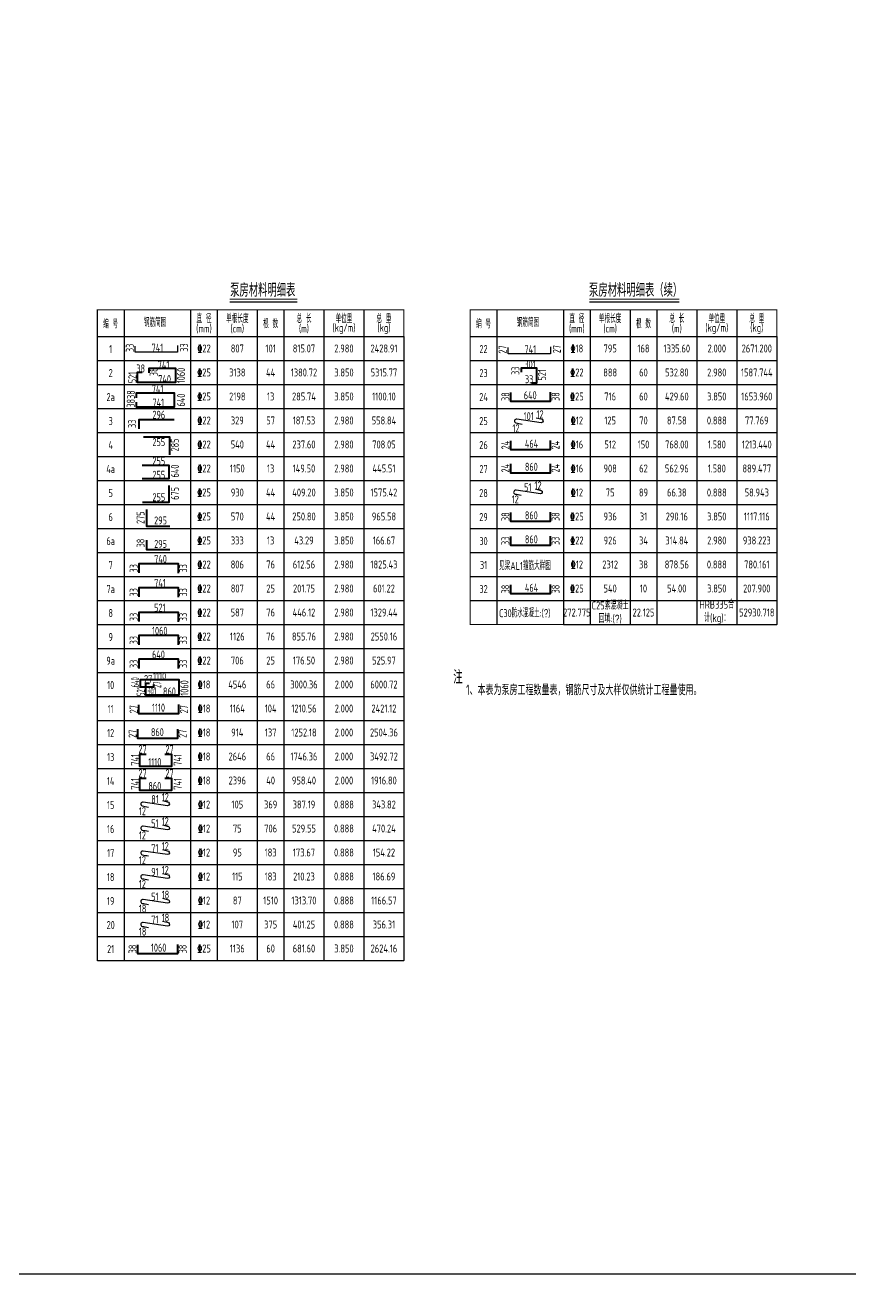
# Model space of a CAD drawing. Header units: millimetres. Extents: x -29538 to 115583, y -232866 to 15404.
# Drawn here: x 36634 to 52107, y -226179 to -202760 of the extents above; entities that cross this region are included whole.
import ezdxf
from ezdxf.enums import TextEntityAlignment as Align

# ---------------------------------------------------------------- set-up
doc = ezdxf.new("R2010")
doc.units = ezdxf.units.MM
doc.header["$LTSCALE"] = 10
doc.header["$MEASUREMENT"] = 0
for name, color, linetype in [('TQ-TEXT', 7, 'Continuous'), ('WALL-W', 2, 'Continuous'), ('标注', 4, 'Continuous')]:
    doc.layers.add(name, color=color, linetype=linetype)
doc.layers.add('钢筋', color=6, linetype='Continuous', lineweight=40)
doc.styles.get("Standard").update_dxf_attribs({"font": 'gbenor.shx', "width": 0.75, "bigfont": 'gbcbig.shx'})

# ---------------------------------------------------------------- blocks, each defined once
blk = doc.blocks.new('*T484')
at = {"layer": '标注', "color": 0, "linetype": 'ByBlock', "lineweight": -2}
for p, q in [((0, 0), (4000, 0)), ((0, 0), (0, -11700)), ((500, 0), (500, -11700)), ((1250, 0), (1250, -11700)), ((1750, 0), (1750, -11700)), ((2500, 0), (2500, -11700)), ((3250, 0), (3250, -11700)), ((4000, 0), (4000, -11700)), ((0, -450), (4000, -450)), ((0, -900), (4000, -900)), ((0, -1350), (4000, -1350)), ((0, -1800), (4000, -1800)), ((0, -2250), (4000, -2250)), ((0, -2700), (4000, -2700)), ((0, -3150), (4000, -3150)), ((0, -3600), (4000, -3600)), ((0, -4050), (4000, -4050)), ((0, -4500), (4000, -4500)), ((0, -4950), (4000, -4950)), ((0, -5400), (4000, -5400)), ((0, -5850), (4000, -5850)), ((0, -6300), (4000, -6300)), ((0, -6750), (4000, -6750)), ((0, -7200), (4000, -7200)), ((0, -7650), (4000, -7650)), ((0, -8100), (4000, -8100)), ((0, -8550), (4000, -8550)), ((0, -9000), (4000, -9000)), ((0, -9450), (4000, -9450)), ((0, -9900), (4000, -9900)), ((0, -10350), (4000, -10350)), ((0, -10800), (4000, -10800)), ((0, -11250), (4000, -11250)), ((0, -11700), (4000, -11700))]:
    blk.add_line(p, q, dxfattribs=at)
at = {"layer": '标注', "color": 0, "char_height": 150, "attachment_point": 5}
for s, insert, width in [('\x8422', (250, -225), 499.88), ('807', (875, -225), 749.88), ('101', (1500, -225), 499.88), ('815.07', (2125, -225), 749.88), ('2.980', (2875, -225), 749.88), ('2428.91', (3625, -225), 749.88), ('\x8425', (250, -675), 499.88), ('3138', (875, -675), 749.88), ('44', (1500, -675), 499.88), ('1380.72', (2125, -675), 749.88), ('3.850', (2875, -675), 749.88), ('5315.77', (3625, -675), 749.88), ('\x8425', (250, -1125), 499.88), ('2198', (875, -1125), 749.88), ('13', (1500, -1125), 499.88), ('285.74', (2125, -1125), 749.88), ('3.850', (2875, -1125), 749.88), ('1100.10', (3625, -1125), 749.88), ('\x8422', (250, -1575), 499.88), ('329', (875, -1575), 749.88), ('57', (1500, -1575), 499.88), ('187.53', (2125, -1575), 749.88), ('2.980', (2875, -1575), 749.88), ('558.84', (3625, -1575), 749.88), ('\x8422', (250, -2025), 499.88), ('540', (875, -2025), 749.88), ('44', (1500, -2025), 499.88), ('237.60', (2125, -2025), 749.88), ('2.980', (2875, -2025), 749.88), ('708.05', (3625, -2025), 749.88), ('\x8422', (250, -2475), 499.88), ('1150', (875, -2475), 749.88), ('13', (1500, -2475), 499.88), ('149.50', (2125, -2475), 749.88), ('2.980', (2875, -2475), 749.88), ('445.51', (3625, -2475), 749.88), ('\x8425', (250, -2925), 499.88), ('930', (875, -2925), 749.88), ('44', (1500, -2925), 499.88), ('409.20', (2125, -2925), 749.88), ('3.850', (2875, -2925), 749.88), ('1575.42', (3625, -2925), 749.88), ('\x8425', (250, -3375), 499.88), ('570', (875, -3375), 749.88), ('44', (1500, -3375), 499.88), ('250.80', (2125, -3375), 749.88), ('3.850', (2875, -3375), 749.88), ('965.58', (3625, -3375), 749.88), ('\x8425', (250, -3825), 499.88), ('333', (875, -3825), 749.88), ('13', (1500, -3825), 499.88), ('43.29', (2125, -3825), 749.88), ('3.850', (2875, -3825), 749.88), ('166.67', (3625, -3825), 749.88), ('\x8422', (250, -4275), 499.88), ('806', (875, -4275), 749.88), ('76', (1500, -4275), 499.88), ('612.56', (2125, -4275), 749.88), ('2.980', (2875, -4275), 749.88), ('1825.43', (3625, -4275), 749.88), ('\x8422', (250, -4725), 499.88), ('807', (875, -4725), 749.88), ('25', (1500, -4725), 499.88), ('201.75', (2125, -4725), 749.88), ('2.980', (2875, -4725), 749.88), ('601.22', (3625, -4725), 749.88), ('\x8422', (250, -5175), 499.88), ('587', (875, -5175), 749.88), ('76', (1500, -5175), 499.88), ('446.12', (2125, -5175), 749.88), ('2.980', (2875, -5175), 749.88), ('1329.44', (3625, -5175), 749.88), ('\x8422', (250, -5625), 499.88), ('1126', (875, -5625), 749.88), ('76', (1500, -5625), 499.88), ('855.76', (2125, -5625), 749.88), ('2.980', (2875, -5625), 749.88), ('2550.16', (3625, -5625), 749.88), ('\x8422', (250, -6075), 499.88), ('706', (875, -6075), 749.88), ('25', (1500, -6075), 499.88), ('176.50', (2125, -6075), 749.88), ('2.980', (2875, -6075), 749.88), ('525.97', (3625, -6075), 749.88), ('\x8418', (250, -6525), 499.88), ('4546', (875, -6525), 749.88), ('66', (1500, -6525), 499.88), ('3000.36', (2125, -6525), 749.88), ('2.000', (2875, -6525), 749.88), ('6000.72', (3625, -6525), 749.88), ('\x8418', (250, -6975), 499.88), ('1164', (875, -6975), 749.88), ('104', (1500, -6975), 499.88), ('1210.56', (2125, -6975), 749.88), ('2.000', (2875, -6975), 749.88), ('2421.12', (3625, -6975), 749.88), ('\x8418', (250, -7425), 499.88), ('914', (875, -7425), 749.88), ('137', (1500, -7425), 499.88), ('1252.18', (2125, -7425), 749.88), ('2.000', (2875, -7425), 749.88), ('2504.36', (3625, -7425), 749.88), ('\x8418', (250, -7875), 499.88), ('2646', (875, -7875), 749.88), ('66', (1500, -7875), 499.88), ('1746.36', (2125, -7875), 749.88), ('2.000', (2875, -7875), 749.88), ('3492.72', (3625, -7875), 749.88), ('\x8418', (250, -8325), 499.88), ('2396', (875, -8325), 749.88), ('40', (1500, -8325), 499.88), ('958.40', (2125, -8325), 749.88), ('2.000', (2875, -8325), 749.88), ('1916.80', (3625, -8325), 749.88), ('\x8412', (250, -8775), 499.88), ('105', (875, -8775), 749.88), ('369', (1500, -8775), 499.88), ('387.19', (2125, -8775), 749.88), ('0.888', (2875, -8775), 749.88), ('343.82', (3625, -8775), 749.88), ('\x8412', (250, -9225), 499.88), ('75', (875, -9225), 749.88), ('706', (1500, -9225), 499.88), ('529.55', (2125, -9225), 749.88), ('0.888', (2875, -9225), 749.88), ('470.24', (3625, -9225), 749.88), ('\x8412', (250, -9675), 499.88), ('95', (875, -9675), 749.88), ('183', (1500, -9675), 499.88), ('173.67', (2125, -9675), 749.88), ('0.888', (2875, -9675), 749.88), ('154.22', (3625, -9675), 749.88), ('\x8412', (250, -10125), 499.88), ('115', (875, -10125), 749.88), ('183', (1500, -10125), 499.88), ('210.23', (2125, -10125), 749.88), ('0.888', (2875, -10125), 749.88), ('186.69', (3625, -10125), 749.88), ('\x8412', (250, -10575), 499.88), ('87', (875, -10575), 749.88), ('1510', (1500, -10575), 499.88), ('1313.70', (2125, -10575), 749.88), ('0.888', (2875, -10575), 749.88), ('1166.57', (3625, -10575), 749.88), ('\x8412', (250, -11025), 499.88), ('107', (875, -11025), 749.88), ('375', (1500, -11025), 499.88), ('401.25', (2125, -11025), 749.88), ('0.888', (2875, -11025), 749.88), ('356.31', (3625, -11025), 749.88), ('\x8425', (250, -11475), 499.88), ('1136', (875, -11475), 749.88), ('60', (1500, -11475), 499.88), ('681.60', (2125, -11475), 749.88), ('3.850', (2875, -11475), 749.88), ('2624.16', (3625, -11475), 749.88)]:
    blk.add_mtext(s, dxfattribs=dict(at, insert=insert, width=width))
blk = doc.blocks.new('*T538')
at = {"layer": '标注', "color": 0, "linetype": 'ByBlock', "lineweight": -2}
for p, q in [((0, 0), (4000, 0)), ((0, 0), (0, -5400)), ((500, 0), (500, -5400)), ((1250, 0), (1250, -5400)), ((1750, 0), (1750, -5400)), ((2500, 0), (2500, -5400)), ((3250, 0), (3250, -5400)), ((4000, 0), (4000, -5400)), ((0, -450), (4000, -450)), ((0, -900), (4000, -900)), ((0, -1350), (4000, -1350)), ((0, -1800), (4000, -1800)), ((0, -2250), (4000, -2250)), ((0, -2700), (4000, -2700)), ((0, -3150), (4000, -3150)), ((0, -3600), (4000, -3600)), ((0, -4050), (4000, -4050)), ((0, -4500), (4000, -4500)), ((0, -4950), (4000, -4950)), ((0, -5400), (4000, -5400))]:
    blk.add_line(p, q, dxfattribs=at)
at = {"layer": '标注', "color": 0, "char_height": 150, "attachment_point": 5}
for s, insert, width in [('\x8418', (250, -225), 499.88), ('795', (875, -225), 749.88), ('168', (1500, -225), 499.88), ('1335.60', (2125, -225), 749.88), ('2.000', (2875, -225), 749.88), ('2671.200', (3625, -225), 749.88), ('\x8422', (250, -675), 499.88), ('888', (875, -675), 749.88), ('60', (1500, -675), 499.88), ('532.80', (2125, -675), 749.88), ('2.980', (2875, -675), 749.88), ('1587.744', (3625, -675), 749.88), ('\x8425', (250, -1125), 499.88), ('716', (875, -1125), 749.88), ('60', (1500, -1125), 499.88), ('429.60', (2125, -1125), 749.88), ('3.850', (2875, -1125), 749.88), ('1653.960', (3625, -1125), 749.88), ('\x8412', (250, -1575), 499.88), ('125', (875, -1575), 749.88), ('70', (1500, -1575), 499.88), ('87.58', (2125, -1575), 749.88), ('0.888', (2875, -1575), 749.88), ('77.769', (3625, -1575), 749.88), ('\x8416', (250, -2025), 499.88), ('512', (875, -2025), 749.88), ('150', (1500, -2025), 499.88), ('768.00', (2125, -2025), 749.88), ('1.580', (2875, -2025), 749.88), ('1213.440', (3625, -2025), 749.88), ('\x8416', (250, -2475), 499.88), ('908', (875, -2475), 749.88), ('62', (1500, -2475), 499.88), ('562.96', (2125, -2475), 749.88), ('1.580', (2875, -2475), 749.88), ('889.477', (3625, -2475), 749.88), ('\x8412', (250, -2925), 499.88), ('75', (875, -2925), 749.88), ('89', (1500, -2925), 499.88), ('66.38', (2125, -2925), 749.88), ('0.888', (2875, -2925), 749.88), ('58.943', (3625, -2925), 749.88), ('\x8425', (250, -3375), 499.88), ('936', (875, -3375), 749.88), ('31', (1500, -3375), 499.88), ('290.16', (2125, -3375), 749.88), ('3.850', (2875, -3375), 749.88), ('1117.116', (3625, -3375), 749.88), ('\x8422', (250, -3825), 499.88), ('926', (875, -3825), 749.88), ('34', (1500, -3825), 499.88), ('314.84', (2125, -3825), 749.88), ('2.980', (2875, -3825), 749.88), ('938.223', (3625, -3825), 749.88), ('\x8412', (250, -4275), 499.88), ('2312', (875, -4275), 749.88), ('38', (1500, -4275), 499.88), ('878.56', (2125, -4275), 749.88), ('0.888', (2875, -4275), 749.88), ('780.161', (3625, -4275), 749.88), ('\x8425', (250, -4725), 499.88), ('540', (875, -4725), 749.88), ('10', (1500, -4725), 499.88), ('54.00', (2125, -4725), 749.88), ('3.850', (2875, -4725), 749.88), ('207.900', (3625, -4725), 749.88), ('{\\C256;272.775}', (250, -5175), 499.88), ('C25素混凝土回填:(\x8f)', (875, -5175), 749.88), ('{\\C256;22.125}', (1500, -5175), 499.88), ('HRB335合计(kg)：', (2875, -5175), 749.88), ('52930.718', (3625, -5175), 749.88)]:
    blk.add_mtext(s, dxfattribs=dict(at, insert=insert, width=width))

msp = doc.modelspace()

# ---------------------------------------------------------------- linework, layer by layer
for p, q in [((40473.35, -207951.14), (41740.06, -207951.14)), ((47220.15, -207951.14), (48904.17, -207951.14)), ((38491.12, -208101.14), (38491.12, -220301.14)), ((39741.12, -208101.14), (39741.12, -220301.14)), ((40241.12, -208101.14), (40241.12, -208601.14)), ((40991.12, -208101.14), (40991.12, -208601.14)), ((41491.12, -208101.14), (41491.12, -208601.14)), ((42241.12, -208101.14), (42241.12, -208601.14)), ((42991.12, -208101.14), (42991.12, -208601.14)), ((45483.83, -208101.14), (45483.83, -214001.14)), ((46733.83, -208101.14), (46733.83, -214001.14)), ((47233.83, -208101.14), (47233.83, -208601.14)), ((47983.83, -208101.14), (47983.83, -208601.14)), ((48483.83, -208101.14), (48483.83, -208601.14)), ((49233.83, -208101.14), (49233.83, -208601.14)), ((49983.83, -208101.14), (49983.83, -208601.14)), ((37991.12, -208601.14), (43741.12, -208601.14)), ((44983.83, -208601.14), (50733.83, -208601.14)), ((37991.12, -209051.14), (39741.12, -209051.14)), ((44983.83, -209051.14), (46733.83, -209051.14)), ((37991.12, -209501.14), (39741.12, -209501.14)), ((44983.83, -209501.14), (46733.83, -209501.14)), ((37991.12, -209951.14), (39741.12, -209951.14)), ((44983.83, -209951.14), (46733.83, -209951.14)), ((37991.12, -210401.14), (39741.12, -210401.14)), ((44983.83, -210401.14), (46733.83, -210401.14)), ((37991.12, -210851.14), (39741.12, -210851.14)), ((44983.83, -210851.14), (46733.83, -210851.14)), ((37991.12, -211301.14), (39741.12, -211301.14)), ((44983.83, -211301.14), (46733.83, -211301.14)), ((37991.12, -211751.14), (39741.12, -211751.14)), ((44983.83, -211751.14), (46733.83, -211751.14)), ((37991.12, -212201.14), (39741.12, -212201.14)), ((44983.83, -212201.14), (46733.83, -212201.14)), ((37991.12, -212651.14), (39741.12, -212651.14)), ((44983.83, -212651.14), (46733.83, -212651.14)), ((37991.12, -213101.14), (39741.12, -213101.14)), ((44983.83, -213101.14), (46733.83, -213101.14)), ((37991.12, -213551.14), (39741.12, -213551.14)), ((44983.83, -213551.14), (46733.83, -213551.14)), ((37991.12, -214001.14), (39741.12, -214001.14)), ((37991.12, -214451.14), (39741.12, -214451.14)), ((37991.12, -214901.14), (39741.12, -214901.14)), ((37991.12, -215351.14), (39741.12, -215351.14)), ((37991.12, -215801.14), (39741.12, -215801.14)), ((37991.12, -216251.14), (39741.12, -216251.14)), ((37991.12, -216701.14), (39741.12, -216701.14)), ((37991.12, -217151.14), (39741.12, -217151.14)), ((37991.12, -217601.14), (39741.12, -217601.14)), ((37991.12, -218051.14), (39741.12, -218051.14)), ((37991.12, -218501.14), (39741.12, -218501.14)), ((37991.12, -218951.14), (39741.12, -218951.14)), ((37991.12, -219401.14), (39741.12, -219401.14)), ((37991.12, -219851.14), (39741.12, -219851.14)), ((37991.12, -220301.14), (39741.12, -220301.14))]:
    msp.add_line(p, q)
at = {"const_width": 20}
for points in [[(40473.35, -207901.14), (41740.06, -207901.14)], [(47220.15, -207901.14), (48904.17, -207901.14)]]:
    msp.add_lwpolyline(points, dxfattribs=at)
for points in [[(37991.12, -208101.14), (43741.12, -208101.14), (43741.12, -220301.14), (37990.94, -220301.14)], [(44983.83, -208101.14), (50733.83, -208101.14), (50733.83, -214001.14), (44983.83, -214001.14)]]:
    msp.add_lwpolyline(points, close=True, dxfattribs=at)
at = {"color": 6, "linetype": 'ByBlock'}
for points in [[(39496.77, -208767.19), (39496.77, -208896.28), (38702.29, -208896.28), (38702.29, -208780.19)], [(46489.48, -208795.65), (46489.48, -208924.73), (45695.01, -208924.73), (45695.01, -208808.64)]]:
    msp.add_lwpolyline(points, dxfattribs=at)
at = {"layer": 'WALL-W', "color": 6, "ltscale": 2}
for points in [[(46219.62, -210123.66), (46333.17, -210152.98, -0.72553014), (46317.78, -210219), (45858.63, -210151.36, 0.974105), (45840.52, -210222.77, -0.00528314), (45955.55, -210243.02, -0.73500734)], [(46204.35, -211456.56), (46317.89, -211485.87, -0.72553014), (46302.51, -211551.89), (45843.35, -211484.25, 0.974105), (45825.25, -211555.67, -0.00528314), (45940.28, -211575.91, -0.73500734)], [(39211.63, -217303.81), (39325.18, -217333.13, -0.72553014), (39309.8, -217399.15), (38850.64, -217331.5, 0.974105), (38832.54, -217402.92, -0.00528314), (38947.56, -217423.16, -0.73500734)], [(39211.63, -217756.56), (39325.18, -217785.87, -0.72553014), (39309.8, -217851.89), (38850.64, -217784.25, 0.974105), (38832.54, -217855.67, -0.00528314), (38947.56, -217875.91, -0.73500734)], [(39211.63, -218220.73), (39325.18, -218250.05, -0.72553014), (39309.8, -218316.07), (38850.64, -218248.43, 0.974105), (38832.54, -218319.85, -0.00528314), (38947.56, -218340.09, -0.73500734)], [(39211.63, -218668.09), (39325.18, -218697.41, -0.72553014), (39309.8, -218763.43), (38850.64, -218695.78, 0.974105), (38832.54, -218767.2, -0.00528314), (38947.56, -218787.44, -0.73500734)], [(39211.63, -219131.12), (39325.18, -219160.44, -0.72553014), (39309.8, -219226.46), (38850.64, -219158.82, 0.974105), (38832.54, -219230.23, -0.00528314), (38947.56, -219250.47, -0.73500734)], [(39211.63, -219561.65), (39325.18, -219590.97, -0.72553014), (39309.8, -219656.99), (38850.64, -219589.35, 0.974105), (38832.54, -219660.77, -0.00528314), (38947.56, -219681.01, -0.73500734)]]:
    msp.add_lwpolyline(points, format="xyb", dxfattribs=at)
at = {"layer": '标注'}
msp.add_lwpolyline([(-20766.26, -35766.07), (73532.6, -35766.07), (73532.6, -226179.33), (-20766.26, -226179.33)], close=True, dxfattribs=at)
at = {"layer": '钢筋'}
for points in [[(38965.76, -209279.61), (38965.76, -209195.73), (39454.95, -209195.73), (39454.95, -209465.87), (39454.95, -209465.87), (38741.9, -209465.87), (38741.9, -209272.35), (38833.14, -209272.35)], [(45943.77, -209267.7), (45943.77, -209187.9), (46225.25, -209187.9), (46225.25, -209477.46), (46132.68, -209477.46)], [(38718.21, -209835.12), (38718.21, -209917.33), (39435.21, -209917.33), (39435.21, -209666.03), (38722.4, -209666.03), (38722.4, -209752.78)], [(46486.7, -209644.9), (46486.7, -209820.36), (45743.77, -209820.36), (45743.77, -209649.01)], [(38773.04, -210332.9), (38773.04, -210156.25), (39432.32, -210156.25)], [(39350.17, -210818.42), (39350.17, -210491.39), (38854.17, -210491.39)], [(46486.7, -210553.36), (46486.7, -210728.82), (45743.77, -210728.82), (45743.77, -210557.47)], [(46486.7, -210985.61), (46486.7, -211161.07), (45743.77, -211161.07), (45743.77, -210989.73)], [(38832.95, -211015.84), (39332.95, -211015.84), (39332.95, -211015.84), (39332.95, -211271.42), (38832.95, -211271.42)], [(38840.68, -211706.7), (39336.68, -211706.7), (39336.68, -211394.81)], [(38910.83, -211845.97), (38910.83, -212156.56), (39351.39, -212156.56)], [(46486.7, -211895.71), (46486.7, -212071.17), (45743.77, -212071.17), (45743.77, -211899.83)], [(46486.7, -212345.71), (46486.7, -212521.17), (45743.77, -212521.17), (45743.77, -212349.83)], [(38910.83, -212418.36), (38910.83, -212595.84), (39351.39, -212595.84)], [(39514.77, -213036.73), (39514.77, -212861.27), (38771.84, -212861.27), (38771.84, -213032.62)], [(39514.77, -213486.73), (39514.77, -213311.27), (38771.84, -213311.27), (38771.84, -213482.62)], [(46486.7, -213253.36), (46486.7, -213428.82), (45743.77, -213428.82), (45743.77, -213257.47)], [(39514.77, -213949.03), (39514.77, -213773.57), (38771.84, -213773.57), (38771.84, -213944.92)], [(39514.77, -214383.69), (39514.77, -214208.24), (38771.84, -214208.24), (38771.84, -214379.58)], [(39514.77, -214828.08), (39514.77, -214652.62), (38771.84, -214652.62), (38771.84, -214823.96)], [(39044.51, -215123.99), (39044.51, -215176.28), (38799.35, -215176.28), (38799.35, -215031.77), (39019.54, -215031.77), (39518.75, -215031.77), (39518.75, -215039.32), (39518.75, -215323.11), (38899.35, -215323.11), (38899.35, -215099.4), (38969.52, -215099.4)], [(39514.77, -215502.17), (39514.77, -215677.63), (38771.84, -215677.63), (38771.84, -215506.29)], [(39493.99, -215961.37), (39493.99, -216136.82), (38751.05, -216136.82), (38751.05, -215965.48)], [(39257.87, -216431.44), (39381.82, -216431.44), (39381.82, -216664.53), (39381.82, -216664.53), (38789.52, -216664.53), (38789.52, -216431.44), (38905.79, -216431.44)], [(39257.87, -216881.56), (39381.82, -216881.56), (39381.82, -217114.65), (39381.82, -217114.65), (38789.52, -217114.65), (38789.52, -216881.56), (38905.79, -216881.56)], [(39493.99, -220002.17), (39493.99, -220177.63), (38751.05, -220177.63), (38751.05, -220006.28)]]:
    msp.add_lwpolyline(points, dxfattribs=at)

# ---------------------------------------------------------------- block references
for name, p in [('*T484', (39741.12, -208601.14)), ('*T538', (46733.83, -208601.14))]:
    msp.add_blockref(name, p)

# ---------------------------------------------------------------- texts
at = {"width": 0.7}
for s, height, p in [('泵房材料明细表', 250, (41093.53, -207718.45)), ('泵房材料明细表（续）', 250, (48086.24, -207718.45)), ('直 径', 150, (39991.12, -208251.14)), ('单根长度', 150, (40616.12, -208251.14)), ('总 长', 150, (41866.12, -208251.14)), ('单位重', 150, (42616.12, -208251.14)), ('总 重', 150, (43366.12, -208251.14)), ('直 径', 150, (46983.83, -208251.14)), ('单根长度', 150, (47608.83, -208251.14)), ('总 长', 150, (48858.83, -208251.14)), ('单位重', 150, (49608.83, -208251.14)), ('总 重', 150, (50358.83, -208251.14)), ('编 号', 150, (38241.12, -208351.14)), ('(mm)', 150, (39991.12, -208451.14)), ('(cm)', 150, (40616.12, -208451.14)), ('根 数', 150, (41241.12, -208351.14)), ('(m)', 150, (41866.12, -208451.14)), ('(kg/m)', 150, (42616.12, -208451.14)), ('(kg)', 150, (43366.12, -208451.14)), ('编 号', 150, (45233.83, -208351.14)), ('(mm)', 150, (46983.83, -208451.14)), ('(cm)', 150, (47608.83, -208451.14)), ('根 数', 150, (48233.83, -208351.14)), ('(m)', 150, (48858.83, -208451.14)), ('(kg/m)', 150, (49608.83, -208451.14)), ('(kg)', 150, (50358.83, -208451.14)), ('1', 150, (38241.12, -208836.13)), ('22', 150, (45233.83, -208836.13)), ('2', 150, (38241.12, -209286.13)), ('23', 150, (45233.83, -209286.13)), ('2a', 150, (38241.12, -209736.13)), ('24', 150, (45233.83, -209736.13)), ('3', 150, (38241.12, -210186.13)), ('25', 150, (45233.83, -210186.13)), ('4', 150, (38241.12, -210636.13)), ('26', 150, (45233.83, -210636.13)), ('4a', 150, (38241.12, -211086.13)), ('27', 150, (45233.83, -211086.13)), ('5', 150, (38241.12, -211536.13)), ('28', 150, (45233.83, -211536.13)), ('6', 150, (38241.12, -211986.13)), ('29', 150, (45233.83, -211986.13)), ('6a', 150, (38241.12, -212436.13)), ('30', 150, (45233.83, -212436.13)), ('7', 150, (38241.12, -212886.13)), ('31', 150, (45233.83, -212886.13)), ('7a', 150, (38241.12, -213336.13)), ('32', 150, (45233.83, -213336.13)), ('8', 150, (38241.12, -213786.13)), ('9', 150, (38241.12, -214236.13)), ('9a', 150, (38241.12, -214680.51)), ('10', 150, (38241.12, -215136.13)), ('11', 150, (38241.12, -215586.13)), ('12', 150, (38241.12, -216036.13)), ('13', 150, (38241.12, -216486.13)), ('14', 150, (38241.12, -216936.13)), ('15', 150, (38241.12, -217386.13)), ('16', 150, (38241.12, -217836.13)), ('17', 150, (38241.12, -218286.13)), ('18', 150, (38241.12, -218736.13)), ('19', 150, (38241.12, -219186.13)), ('20', 150, (38241.12, -219636.13)), ('21', 150, (38241.12, -220086.13))]:
    msp.add_text(s, height=height, dxfattribs=at).set_placement(p, align=Align.MIDDLE)
for s, width, p in [('钢筋简图', 0.7, (38864.07, -208417.09)), ('钢筋简图', 0.7, (45856.78, -208417.09)), ('741', 0.7, (39008.5, -208886.27)), ('741', 0.7, (46001.22, -208914.73)), ('38', 0.7, (38723.1, -209275.25)), ('741', 0.7, (39123.71, -209209.63)), ('301', 0.7, (46001.22, -209199.45)), ('740', 0.7, (39133.29, -209474.58)), ('33', 0.7, (46010.83, -209477.75)), ('741', 0.7, (39011.42, -209661.37)), ('741', 0.7, (39023.97, -209914.67)), ('640', 0.7, (45988.4, -209778.23)), ('296', 0.7, (39023.97, -210143.57)), ('101', 0.7, (45986.8, -210170.28)), ('12', 0.7, (46228.23, -210134.17)), ('12', 0.7, (45777.94, -210396.67)), ('255', 0.7, (39023.97, -210655.92)), ('464', 0.7, (46009.24, -210686.69)), ('255', 0.7, (39023.97, -211009.54)), ('860', 0.7, (46009.24, -211118.95)), ('255', 0.7, (39023.97, -211269.68)), ('51', 0.7, (45995.11, -211503.17)), ('12', 0.7, (46190.94, -211467.06)), ('255', 0.7, (39023.97, -211689.88)), ('12', 0.7, (45762.67, -211729.56)), ('860', 0.7, (46009.24, -212029.05)), ('295', 0.7, (39056.65, -212125.4)), ('860', 0.7, (46009.24, -212479.05)), ('295', 0.7, (39056.65, -212564.68)), ('740', 0.7, (39056.65, -212847.52)), ('见梁AL1箍筋大样图', 0.7, (45526.13, -212977.34)), ('741', 0.7, (39056.65, -213297.52)), ('464', 0.7, (46009.24, -213386.69)), ('521', 0.7, (39056.65, -213759.82)), ('C30防水混凝土:(%%143)', 0.7, (45526.13, -213864.06)), ('1060', 0.7, (39016.47, -214194.48)), ('640', 0.7, (39016.47, -214638.86)), ('27', 0.7, (38866.93, -215098.51)), ('1110', 0.7, (39037.4, -215043.03)), ('301', 0.6, (38916.54, -215329.18)), ('860', 0.7, (39221.92, -215331.67)), ('1110', 0.7, (39016.47, -215635.51)), ('860', 0.7, (38995.69, -216094.7)), ('27', 0.7, (38761.64, -216415.13)), ('27', 0.7, (39267.76, -216415.13)), ('1110', 0.7, (38947.17, -216654.76)), ('27', 0.7, (38761.64, -216865.25)), ('27', 0.7, (39267.76, -216865.25)), ('860', 0.7, (38947.17, -217104.88)), ('81', 0.7, (39002.4, -217350.43)), ('12', 0.7, (39198.23, -217314.32)), ('12', 0.7, (38769.96, -217576.81)), ('51', 0.7, (39002.4, -217803.17)), ('12', 0.7, (39198.23, -217767.06)), ('12', 0.7, (38769.96, -218029.56)), ('71', 0.7, (39002.4, -218267.35)), ('12', 0.7, (39198.23, -218231.24)), ('12', 0.7, (38769.96, -218493.74)), ('91', 0.7, (39002.4, -218714.71)), ('12', 0.7, (39198.23, -218678.6)), ('12', 0.7, (38769.96, -218941.09)), ('51', 0.7, (39002.4, -219177.74)), ('18', 0.7, (39198.23, -219141.63)), ('18', 0.7, (38769.96, -219404.13)), ('18', 0.7, (39198.23, -219572.16)), ('71', 0.7, (39002.4, -219608.27)), ('18', 0.7, (38769.96, -219834.66)), ('1060', 0.7, (38995.69, -220135.5))]:
    msp.add_text(s, height=150, dxfattribs=dict(width=width)).set_placement(p)
for s, width, p in [('33', 0.7, (38674.15, -208893.58)), ('33', 0.7, (39691.21, -208886.29)), ('27', 0.7, (45666.87, -208922.04)), ('27', 0.7, (46683.92, -208914.75)), ('521', 0.7, (38722.01, -209478)), ('38', 0.7, (39122.41, -209345.65)), ('1060', 0.7, (39636.34, -209478)), ('33', 0.7, (45906.04, -209322.7)), ('521', 0.7, (46405.73, -209426.76)), ('38', 0.7, (38692.15, -209934.36)), ('38', 0.7, (38694.92, -209773.14)), ('640', 0.7, (39636.34, -209913.88)), ('38', 0.7, (45718.64, -209810.37)), ('38', 0.7, (46659.79, -209810.37)), ('33', 0.7, (38717.09, -210316.76)), ('285', 0.7, (39518.79, -210756.11)), ('24', 0.7, (45718.64, -210718.82)), ('24', 0.7, (46659.79, -210718.82)), ('640', 0.7, (39521.23, -211244.35)), ('24', 0.7, (45718.64, -211151.08)), ('24', 0.7, (46659.79, -211151.08)), ('675', 0.7, (39521.23, -211663.99)), ('275', 0.7, (38876.41, -212116.7)), ('38', 0.7, (45718.64, -212061.18)), ('38', 0.7, (46659.79, -212061.18)), ('33', 0.7, (45718.64, -212511.18)), ('33', 0.7, (46659.79, -212511.18)), ('38', 0.7, (38876.41, -212555.98)), ('33', 0.7, (38746.71, -213026.74)), ('33', 0.7, (39674.87, -213026.74)), ('38', 0.7, (45718.64, -213418.82)), ('38', 0.7, (46659.79, -213418.82)), ('33', 0.7, (38746.71, -213476.74)), ('33', 0.7, (39674.87, -213476.74)), ('33', 0.7, (38746.71, -213939.04)), ('33', 0.7, (39674.87, -213939.04)), ('33', 0.7, (38746.71, -214373.7)), ('33', 0.7, (39674.87, -214373.7)), ('33', 0.7, (38746.71, -214818.08)), ('33', 0.7, (39674.87, -214818.08)), ('640', 0.55, (38773.34, -215180.29)), ('521', 0.55, (38879.42, -215340.6)), ('27', 0.55, (39188.78, -215191.37)), ('1060', 0.7, (39698.32, -215336.43)), ('27', 0.7, (38746.71, -215667.64)), ('27', 0.7, (39690.72, -215667.64)), ('27', 0.7, (38725.93, -216126.83)), ('27', 0.7, (39667.08, -216126.83)), ('741', 0.7, (38770.85, -216648.95)), ('741', 0.7, (39573.53, -216648.95)), ('741', 0.7, (38770.85, -217099.07)), ('741', 0.7, (39573.53, -217099.07)), ('38', 0.7, (38725.93, -220167.64)), ('38', 0.7, (39667.08, -220167.64))]:
    msp.add_text(s, height=150, rotation=90, dxfattribs=dict(width=width)).set_placement(p)
at = {"layer": 'TQ-TEXT', "width": 0.7}
msp.add_text('注', height=250, dxfattribs=at).set_placement((44666.17, -215111.74))
at = {"layer": '标注', "insert": (44907.28, -215126.45), "char_height": 200, "width": 6938.4533, "attachment_point": 1}
msp.add_mtext('1、本表为泵房工程数量表，钢筋尺寸及大样仅供统计工程量使用。', dxfattribs=at)

doc.saveas('drawing.dxf')
